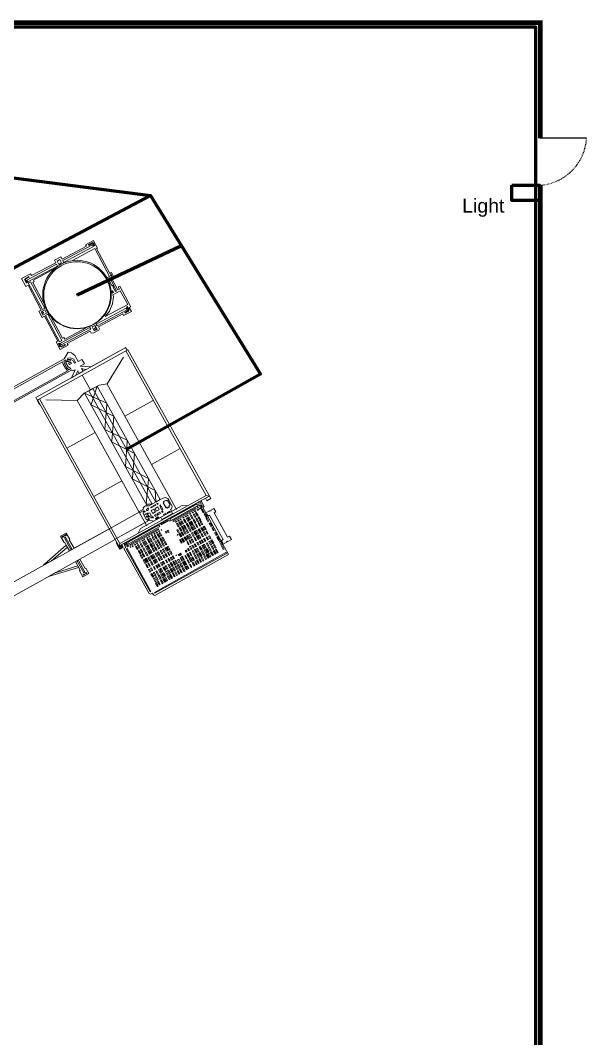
# Model space of a CAD drawing. Header units: millimetres. Extents: x 3191 to 879702, y -27549 to 222194.
# Drawn here: x 427730 to 439926, y 17602 to 39535 of the extents above; entities that cross this region are included whole.
import ezdxf

# ---------------------------------------------------------------- set-up
doc = ezdxf.new("R2010")
doc.units = ezdxf.units.MM
doc.header["$MEASUREMENT"] = 0
doc.linetypes.add('ACAD_ISO03W100', pattern=[30, 12, -18])
for name, color, linetype in [('Dashed', 7, 'ACAD_ISO03W100'), ('Granulator', 11, 'Continuous'), ('Wires', 170, 'Continuous')]:
    doc.layers.add(name, color=color, linetype=linetype)
doc.styles.get("Standard").update_dxf_attribs({"font": 'arial.ttf'})

msp = doc.modelspace()

# ---------------------------------------------------------------- linework, layer by layer
msp.add_line((439925.85376, 36996.71558), (438925.85376, 36996.71558))
at = {"const_width": 100}
for points in [[(438925.85376, 36996.71558), (438925.85376, 39485.35625), (398861.73278, 39485.35625)], [(417340.94613, -7514.64375), (438925.85376, -7514.64375), (438925.85376, 35983.22732)]]:
    msp.add_lwpolyline(points, dxfattribs=at)
at = {"layer": 'Dashed'}
msp.add_arc((438842.06533, 37065.99038), 1086.00016, 274.424952193, 356.342679491, dxfattribs=at)
at = {"layer": 'Granulator', "lineweight": 5}
for p, q in [((431731.01038, 29300.8154), (430000.64832, 32416.23316)), ((430047.1201, 32442.04446), (431828.98751, 29233.89428)), ((428100.814, 31361.02917), (428142.7482, 31384.32022)), ((428142.7482, 31384.32022), (429873.11026, 28268.90246)), ((428100.814, 31361.02917), (428091.26552, 31355.72576)), ((428091.26552, 31355.72576), (428144.68496, 31259.54711)), ((429853.04393, 28206.23958), (428100.814, 31361.02917)), ((428144.68496, 31259.54711), (428160.02298, 31251.48687)), ((428160.02298, 31251.48687), (428161.2709, 31252.17999)), ((431799.35002, 29287.25487), (429839.89664, 28198.93733)), ((429873.11026, 28268.90246), (431731.01038, 29300.8154)), ((431715.85059, 29240.8777), (431799.35002, 29287.25487)), ((431745.48807, 29187.51711), (431715.85059, 29240.8777)), ((431731.01038, 29300.8154), (431799.35002, 29287.25487)), ((431799.35002, 29287.25487), (431731.01038, 29300.8154)), ((431828.98751, 29233.89428), (431745.48807, 29187.51711)), ((429792.84084, 28283.6586), (429805.98813, 28290.96085)), ((429839.89664, 28198.93733), (429792.84084, 28283.6586)), ((429805.98813, 28290.96085), (429853.04393, 28206.23958)), ((429853.04393, 28206.23958), (429839.89664, 28198.93733)), ((429839.89664, 28198.93733), (429869.48732, 28145.66101)), ((429873.11026, 28268.90246), (429853.04393, 28206.23958)), ((429853.04393, 28206.23958), (429873.11026, 28268.90246)), ((429915.49461, 28240.92587), (429853.04393, 28206.23958)), ((429869.48732, 28145.66101), (429945.08529, 28187.64955)), ((429945.08529, 28187.64955), (429915.49461, 28240.92587))]:
    msp.add_line(p, q, dxfattribs=at)
for points in [[(429308.4059, 34784.3028), (429389.9109, 34631.48372), (429373.07078, 34622.50216), (429659.30198, 34085.82845), (429691.77919, 34103.14994), (429759.1652, 33976.80347), (429709.84834, 33950.50066), (429828.57633, 33727.88975), (429863.45913, 33746.49425), (429837.1467, 33795.82917), (429869.62344, 33813.15042), (430107.07942, 33367.92859), (430075.80524, 33351.24873), (430121.3711, 33265.81431), (429954.17433, 33176.64107), (429933.63754, 33215.14685), (429412.80196, 32937.36281), (429436.90132, 32892.17735), (429422.29219, 32864.37308), (429314.21381, 32806.73022), (429255.37324, 32796.5728), (429231.7031, 32840.95351), (428739.63623, 32578.51306), (428761.26611, 32537.95778), (428589.15139, 32446.16159), (428502.15405, 32609.27863), (428537.63379, 32628.2015), (428251.26802, 33165.12752), (428200.6904, 33138.1523), (428130.60921, 33269.55214), (428180.43184, 33296.12469), (427895.04961, 33831.20661), (427847.34808, 33805.76533), (427756.72585, 33975.67891), (427946.95793, 34077.13787), (427968.70726, 34036.35861), (428492.98104, 34315.9764), (428464.44608, 34369.47848), (428603.60943, 34443.70029), (428631.04942, 34392.25125), (429153.29372, 34670.78663), (429135.9493, 34703.30681), (429303.84563, 34792.85315), (429308.4059, 34784.3028)], [(429653.42512, 34021.12569), (429333.26812, 34621.40909), (428840.67392, 34358.68738)], [(428030.23087, 33908.79814), (428012.8128, 33941.45643), (428460.34984, 34180.14721)], [(429653.42512, 34021.12569), (429594.42532, 33989.65856)], [(428030.23087, 33908.79814), (427997.58508, 33891.38673), (428238.14202, 33440.3507)], [(429687.6349, 33934.9098), (429651.1931, 33915.47382), (429701.01609, 33822.05743), (429735.58785, 33824.8876), (429744.90434, 33807.4195), (429723.64655, 33796.08181), (429778.33058, 33693.55113), (429804.14348, 33707.31826), (429687.6349, 33934.9098)], [(429724.28144, 33626.67898), (429879.91796, 33709.68663), (430046.65033, 33417.18119), (429560.00122, 33157.63026), (429646.99465, 33274.26557), (429712.92437, 33430.39353), (429739.22025, 33585.86984), (429724.28144, 33626.67898)], [(429708.05619, 33710.55608), (429710.29187, 33659.61492), (429733.67413, 33672.08569), (429712.26206, 33712.23258), (429708.05619, 33710.55608)], [(428685.70786, 32668.93704), (428666.66975, 32704.63284), (428638.57907, 32689.65087), (428396.87121, 33142.84482)], [(428685.70786, 32668.93704), (429161.9692, 32922.94773)], [(429998.73482, 32487.27718), (429249.77477, 32071.29057), (429020.44608, 32088.29932), (429109.74105, 32137.89544), (429057.43115, 32232.07643), (428976.57342, 32187.16651), (428904.35476, 32317.19206), (428830.2427, 32374.43321), (428758.85156, 32385.3622), (428670.23615, 32245.09717), (426974.24209, 31303.10993)], [(429998.73482, 32487.27718), (428060.65811, 31410.83264), (428091.26552, 31355.72576), (430028.19386, 32431.53247), (429997.58646, 32486.63935), (430028.19386, 32431.53247), (430047.1201, 32442.04446)], [(429950.39377, 32280.85523), (429600.81706, 31703.37108), (429427.92846, 31680.14706), (429107.60764, 31502.23481), (428956.76744, 31345.65372), (428281.01448, 31358.10782), (428956.76744, 31345.65372), (429339.24481, 30657.02514), (428733.55198, 30320.61186), (429339.24481, 30657.02514), (429917.95757, 29615.08596), (429312.26474, 29278.67269), (429917.95757, 29615.08596), (430290.44055, 28944.4517), (429684.74772, 28608.03843), (430290.44055, 28944.4517), (430454.09199, 28649.80665), (430448.38182, 28660.08749), (430316.65705, 28586.92505), (430269.87796, 28490.80831), (430270.52891, 28489.63631)], [(428921.23452, 32163.43728), (428879.91979, 32237.82208), (428800.75173, 32264.53216), (428749.77118, 32258.23252), (428746.22302, 32240.61921), (428815.65298, 32229.357), (428868.49502, 32203.08789), (428895.79237, 32153.94057), (428921.23452, 32163.43728)], [(428748.86095, 31988.38184), (428700.55306, 32040.92244), (428651.86031, 32128.59094), (428639.12946, 32181.77291), (426992.97558, 31267.46784), (427098.47724, 31077.51814), (428748.86095, 31988.38184)], [(427111.63805, 31045.29676), (428839.49436, 32004.9809), (428848.12482, 31989.44225), (428912.04937, 32005.82836), (428843.02359, 31866.10249), (428828.91091, 31837.53481), (428921.80637, 31889.13071), (428969.469, 31983.84012), (428998.43364, 31931.69095), (429080.81936, 31977.44953), (429049.39546, 32034.02646), (429136.58636, 32015.82768), (429146.27579, 32013.80527)], [(428817.76659, 32033.54931), (428759.16973, 32072.26469), (428712.44464, 32156.39054), (428712.80739, 32226.69447), (428665.85652, 32200.61706), (428688.76824, 32127.01795), (428730.82087, 32051.3046), (428774.89925, 32007.42251), (428818.75029, 32031.77821)], [(428809.24858, 32204.36362), (428801.62502, 32218.08941), (428750.79565, 32224.04014), (428739.27876, 32217.64344), (428733.16789, 32180.64669), (428756.64289, 32193.68514), (428763.03695, 32182.173), (428809.24858, 32204.36362)], [(428830.2936, 32142.47377), (428811.84931, 32175.68165), (428765.78436, 32150.0963), (428792.05274, 32119.49627), (428830.2936, 32142.47377)], [(429427.92846, 31680.14706), (429242.08107, 31576.9239), (429064.65697, 31896.36582)], [(430926.4615, 29202.17777), (430906.61518, 29237.90993), (430846.63999, 29258.1722), (430804.62681, 29245.72458), (430743.51923, 29211.78428), (429385.60128, 31656.63775), (429113.66561, 31505.59952), (430459.92955, 29081.72842), (430442.72456, 29072.17244), (430422.76476, 29078.2683), (430401.18418, 29066.28203), (430378.3476, 29033.34832), (430381.67614, 29006.35626), (430285.67347, 28953.03455), (430298.17611, 28930.52426), (430374.94428, 28973.16276), (430379.11179, 28965.6594), (430371.64576, 28916.1039), (430447.96363, 28778.69793), (430461.09956, 28785.99388), (430479.69825, 28752.50801)], [(430565.48904, 29112.90293), (430449.94085, 29115.19909), (430441.24331, 29115.37193), (430490.25569, 29655.37636), (430491.22263, 29666.02985), (430006.42806, 29915.84781), (429992.72061, 29922.91135), (430031.41378, 30460.28277), (430033.5559, 30490.03257), (429562.92911, 30717.90453), (429546.83936, 30725.695), (429589.2556, 31269.92417), (429590.62567, 31287.50309), (429113.66561, 31505.59952), (429385.60128, 31656.63775), (429257.53821, 31263.26453), (429254.1107, 31252.73619), (429735.81915, 31012.75284), (429746.06119, 31007.65034), (429697.58474, 30468.66529), (429696.47175, 30456.29046), (430182.60652, 30209.44358), (430192.06904, 30204.63876), (430141.96128, 29670.84255), (430140.62587, 29656.61642), (430621.52965, 29419.13621), (430630.93047, 29414.4939), (430649.1544, 29159.37226)], [(430743.51923, 29211.78428), (430649.1544, 29159.37226), (429291.23645, 31604.22573), (429207.57109, 31557.75641), (430565.48904, 29112.90293)], [(431217.68909, 29086.62754), (431088.8789, 29015.08392), (431096.39981, 29001.54295), (430558.06516, 29970.78364), (431170.09279, 30310.71539), (430558.06516, 29970.78364), (429981.0741, 31009.62299), (430593.10173, 31349.55473), (429981.0741, 31009.62299), (429596.94711, 31701.22164)], [(431902.40784, 28928.04346), (431940.45506, 28949.17561), (431899.06851, 29023.68971), (431829.18575, 28984.8755), (431836.08351, 28972.45648), (431813.56546, 28959.94953), (431807.09882, 28971.59234), (431722.4628, 28924.5839), (431656.93405, 29042.56466), (431691.09908, 29061.54057), (431620.81071, 29188.09075), (429955.66085, 28263.23496), (430000.06666, 28183.28485), (429961.24266, 28161.72126), (430502.54495, 27187.13749), (430533.24226, 27175.74965), (430577.50158, 27200.33211), (430600.78155, 27158.41785), (430626.65773, 27148.41487), (432213.61248, 28029.83961), (431722.4628, 28924.5839)], [(430743.51923, 29211.78428), (430504.03084, 29078.76789), (430459.92955, 29081.72842)], [(430939.04302, 29053.848), (430897.99476, 29031.04903), (430887.77477, 29049.44954), (430868.07917, 29038.51023), (430808.08816, 29146.52061), (430825.94332, 29156.4377), (430816.13206, 29174.1023), (430869.14473, 29203.54655), (430879.46688, 29184.96211), (430898.61057, 29195.59487), (430953.69612, 29096.41648), (430933.81626, 29085.37483), (430940.45918, 29073.41465), (430930.70329, 29067.99604), (430939.04302, 29053.848)], [(430926.4615, 29202.17777), (431000.74303, 29068.43813), (430987.06983, 29011.75314), (430961.73675, 28997.68266), (430984.32547, 28957.01297)], [(430448.38182, 28660.08749), (430416.53497, 28717.42592), (429768.90794, 28357.7216), (430508.56901, 28768.54337), (430604.50305, 28746.0524), (430448.69923, 28659.516), (431217.68909, 29086.62754), (431321.52034, 29075.92692), (431325.39299, 29075.52781)], [(430488.87619, 29023.1434), (430481.8597, 29010.75797), (430487.26437, 29001.02717), (430481.13135, 28982.18756), (430454.28792, 28967.27821), (430445.93534, 28982.31656), (430457.14481, 28988.54251), (430449.44726, 29002.4015), (430468.03117, 29012.72335), (430466.26498, 29025.63241), (430482.48884, 29034.64345), (430488.87619, 29023.1434)], [(430797.40772, 29003.97879), (430760.94191, 29069.6334), (430743.58409, 29059.99253), (430741.18363, 29048.8412), (430755.50953, 29023.04824), (430767.59887, 29015.64948), (430779.74692, 28993.77761), (430797.57413, 29003.67918)], [(431088.8789, 29015.08392), (430984.32547, 28957.01297), (431007.05858, 28916.08331), (430775.30443, 28787.36266), (430752.57132, 28828.29232)], [(431655.45305, 29072.98354), (431640.99299, 29099.01805), (431616.17427, 29085.23326), (431609.87981, 29096.56607), (431583.52892, 29081.93029), (431590.50381, 29069.37241), (431600.92164, 29075.15867), (431608.40681, 29061.68205), (431629.54857, 29073.42458), (431636.35332, 29061.17302), (431655.96334, 29072.06479)], [(430480.17723, 28843.52827), (430472.31593, 28857.6821), (430460.22183, 28850.96481), (430454.16212, 28861.87496), (430438.23299, 28853.02762), (430452.154, 28827.96364), (430480.17723, 28843.52827)], [(430547.85578, 28867.61398), (430516.08305, 28924.81897), (430492.77948, 28911.87573), (430484.4269, 28926.91407), (430463.48294, 28915.2814), (430503.11698, 28843.92259), (430547.3645, 28868.4985)], [(430596.9347, 28822.33595), (430586.12536, 28841.79754), (430579.34082, 28838.02928), (430573.44487, 28848.64459), (430540.99672, 28830.62227), (430547.54782, 28818.82738), (430564.06685, 28828.00236), (430569.30764, 28818.56662), (430585.82667, 28827.7416), (430590.41242, 28819.48522), (430596.9347, 28822.33595)], [(430691.36407, 28884.42982), (430678.5895, 28907.4297), (430618.41328, 28874.00669), (430625.45566, 28861.32728), (430637.28648, 28863.65403), (430643.67371, 28852.15419), (430693.52553, 28879.84284), (430691.36407, 28884.42982)], [(432091.82558, 28251.70299), (432078.46119, 28275.76482), (432092.11987, 28283.35111), (432065.39108, 28331.47477), (432098.00341, 28349.58828), (431806.43621, 28874.53831), (431782.37944, 28861.17672), (431765.71251, 28867.93873), (431748.62809, 28898.69826), (431739.46563, 28893.60926)], [(431902.40784, 28928.04346), (432194.06023, 28402.94006), (432235.43989, 28425.9231), (432277.68867, 28349.8566), (432200.04067, 28306.72943), (432192.71179, 28319.92465), (432169.41783, 28306.98674), (432174.59112, 28297.67253), (432091.82558, 28251.70299)], [(429684.74772, 28608.03843), (426551.63628, 26867.84896), (426533.51419, 26900.47674), (426511.38693, 26888.18684), (426500.67337, 26907.476), (426214.90358, 26748.75404), (426224.5968, 26731.30195), (426213.11094, 26724.92248), (426232.2423, 26690.47757), (422921.23952, 24851.48388), (422879.11475, 24766.1092), (422964.27516, 24612.78275), (423044.49549, 24615.67023), (426361.94005, 26458.24181), (426387.37284, 26412.45152), (426693.20676, 26582.31747), (426667.76085, 26628.13137), (429771.94478, 28352.25395)], [(429642.81352, 28584.74738), (428885.71299, 28164.2394), (428782.82574, 28349.48198), (428793.31475, 28355.30778), (428717.60643, 28491.61627), (428595.23278, 28423.64762), (428671.49567, 28286.34066), (428683.48323, 28292.99878), (428785.81591, 28108.75466), (428718.42564, 28230.08699), (428252.7553, 27821.7547), (428224.53329, 27797.00766), (428403.65614, 27896.49589), (428740.51223, 28181.87803), (428743.70123, 28184.57972)], [(429771.94478, 28352.25395), (429013.61859, 27931.06522), (429124.75421, 27730.97189), (429138.13466, 27738.40365), (429204.88626, 27618.22123), (429077.16418, 27547.28196), (429003.30403, 27680.26295), (429021.41592, 27690.32264), (428917.38886, 27877.61741)], [(428917.38886, 27877.61741), (428968.65862, 27785.30915), (428509.91191, 27645.69856), (428487.61531, 27638.91303), (428337.25137, 27555.39805), (428980.5824, 27748.12611), (428988.06563, 27750.36793)]]:
    msp.add_lwpolyline(points, dxfattribs=at)
for points in [[(428642.14244, 34360.09265), (428662.44739, 34322.02156), (429303.3701, 34663.85325), (429283.06515, 34701.92433)], [(429204.60009, 34687.55803), (429195.71989, 34704.2081), (429285.60028, 34752.14518), (429294.48047, 34735.49511)], [(429307.73216, 34745.00653), (429337.41829, 34689.34605), (429319.34719, 34679.70796), (429289.66106, 34735.36843)], [(427867.78187, 33940.39275), (427888.84607, 33900.89808), (428527.82451, 34241.6928), (428506.76031, 34281.18747)], [(428559.31059, 34279.26244), (428520.74379, 34351.57387), (428581.13943, 34383.78546), (428619.70623, 34311.47403)], [(427836.44968, 33976.23391), (427844.06162, 33961.96179), (427923.47941, 34004.31872), (427915.86747, 34018.59084)], [(429683.07279, 34033.24463), (429673.93809, 34050.37188), (429687.72894, 34057.72714), (429696.86365, 34040.59988)], [(429700.1712, 33979.42531), (429684.18618, 34009.39668), (429704.63493, 34020.30287), (429720.61995, 33990.33151)], [(427862.19502, 33872.8392), (427820.41177, 33951.18138), (427833.78894, 33958.316), (427875.5722, 33879.97382)], [(427862.19502, 33872.8392), (427820.87828, 33950.30669), (427820.87828, 33950.30669), (427862.19502, 33872.8392)], [(427950.26525, 33905.17808), (428254.8754, 33334.04447), (428204.76781, 33307.31994), (427900.15766, 33878.45354)], [(429673.02803, 33993.6684), (429687.23673, 33967.02758), (429650.14303, 33947.24391), (429635.93433, 33973.88473)], [(430033.80736, 33375.5201), (430072.62819, 33302.73237), (430058.36134, 33295.12325), (430019.54051, 33367.91098)], [(428213.87107, 33186.06813), (428177.00977, 33255.18181), (428258.24447, 33298.50778), (428295.10578, 33229.39409)], [(428626.14368, 32636.09658), (428321.53353, 33207.23018), (428269.90772, 33179.69592), (428574.51788, 32608.56231)], [(430009.33687, 33334.35988), (430029.39912, 33296.74384), (429385.68691, 32953.42439), (429365.62465, 32991.04043)], [(430055.28768, 33283.70677), (430063.66076, 33268.00753), (429986.62063, 33226.91871), (429978.24755, 33242.61795)], [(428611.66976, 32546.45149), (428593.84703, 32579.86849), (429230.05933, 32919.18791), (429247.88205, 32885.77091)], [(429274.75733, 32933.35814), (429322.2048, 32844.39576), (429383.07642, 32876.86122), (429335.62895, 32965.8236)], [(428599.6905, 32515.65478), (428564.85436, 32580.97136), (428548.15168, 32572.0631), (428582.98782, 32506.74652)], [(428625.96353, 32497.47592), (428615.83726, 32516.46233), (428690.23953, 32556.14426), (428700.3658, 32537.15785)], [(430421.19718, 28953.68811), (430404.05549, 28944.1673), (430395.85115, 28958.93875), (430412.99283, 28968.45957)], [(430579.09532, 29053.31365), (430544.37924, 29034.03168), (430537.86748, 29045.75573), (430572.58356, 29065.0377)], [(430637.2837, 28946.33819), (430580.98748, 28915.0702), (430546.86592, 28976.50412), (430603.16214, 29007.7721)], [(430648.00691, 29092.81585), (430599.68551, 29065.97723), (430592.13187, 29079.57712), (430640.45327, 29106.41574)], [(430721.20759, 28994.17822), (430664.44198, 28962.64953), (430631.36218, 29022.20782), (430688.12779, 29053.73652)], [(430697.31782, 29118.97666), (430674.79933, 29106.46947), (430665.94332, 29122.41421), (430688.4618, 29134.92141)], [(430753.81965, 29087.24608), (430738.91009, 29078.96502), (430731.14287, 29092.94944), (430746.05244, 29101.2305)], [(430802.9629, 28942.39241), (430785.29201, 28932.57767), (430769.45113, 28961.09827), (430787.12202, 28970.91302)], [(430955.91719, 28949.82883), (430902.42378, 28920.11757), (430893.72707, 28935.77549), (430947.22049, 28965.48675)], [(431579.99611, 29096.82062), (430952.48211, 28748.28746), (430958.5199, 28797.32946), (431518.62514, 29108.42253)], [(431518.92166, 29016.56561), (431027.87873, 28743.83106), (431015.76172, 28765.64704), (431506.80465, 29038.38159)], [(431482.08801, 28964.49726), (431500.79462, 28974.88726), (431507.7186, 28962.42102), (431489.012, 28952.03102)], [(431566.87123, 29035.40613), (431550.93817, 29026.55661), (431535.28728, 29054.73515), (431551.22034, 29063.58467)], [(431571.89871, 28995.31543), (431545.24173, 28980.50964), (431537.75656, 28993.98627), (431564.41353, 29008.79206)], [(431623.24244, 29131.66199), (431590.46402, 29138.70525), (431551.11455, 29141.69773), (431601.97763, 29169.94805)], [(431611.11831, 29017.09874), (431594.57264, 29007.90896), (431584.87593, 29025.36733), (431601.4216, 29034.55711)], [(431610.9388, 29036.06343), (431629.64541, 29046.45344), (431636.5694, 29033.98719), (431617.86279, 29023.59719)], [(431628.19466, 28993.99365), (431648.46008, 29005.24945), (431685.67658, 28938.24326), (431665.41117, 28926.98746)], [(430445.84146, 28901.65906), (430421.60697, 28888.19876), (430414.22299, 28901.4932), (430438.45748, 28914.95349)], [(430499.56714, 28817.46132), (430482.13029, 28807.77656), (430495.09328, 28784.43742), (430512.53014, 28794.12218)], [(430712.40607, 28819.9271), (430652.82543, 28786.83489), (430641.88566, 28806.53131), (430701.4663, 28839.62353)], [(430748.91399, 28914.45382), (430707.62995, 28891.52388), (430693.56455, 28916.84783), (430734.84859, 28939.77776)], [(430753.91517, 28680.37498), (430912.14016, 28768.25614), (430918.19866, 28757.34815), (430759.97367, 28669.46699)], [(430870.07817, 28901.76556), (430824.86043, 28876.65077), (430816.16372, 28892.30869), (430861.38147, 28917.42348)], [(431073.60539, 28735.55352), (431092.312, 28745.94352), (431099.23598, 28733.47728), (431080.52938, 28723.08728)], [(431123.58384, 28763.3125), (431142.29045, 28773.7025), (431149.21443, 28761.23626), (431130.50783, 28750.84625)], [(431170.43855, 28789.33649), (431189.14516, 28799.7265), (431196.06915, 28787.26025), (431177.36254, 28776.87025)], [(431187.69441, 28747.26671), (431207.95983, 28758.52251), (431245.17634, 28691.51632), (431224.91092, 28680.26052)], [(431229.8523, 28824.40077), (431248.55891, 28834.79077), (431255.4829, 28822.32453), (431236.77629, 28811.93453)], [(431247.10816, 28782.33099), (431267.37358, 28793.58679), (431304.59008, 28726.58059), (431284.32467, 28715.3248)], [(431282.17334, 28853.46086), (431300.87994, 28863.85087), (431307.80393, 28851.38462), (431289.09732, 28840.99462)], [(431299.42919, 28811.39108), (431319.69461, 28822.64688), (431356.91112, 28755.64069), (431336.6457, 28744.38489)], [(431321.21915, 28875.14765), (431339.92576, 28885.53765), (431346.84974, 28873.07141), (431328.14314, 28862.68141)], [(431338.47501, 28833.07787), (431358.74042, 28844.33366), (431395.95693, 28777.32747), (431375.69152, 28766.07168)], [(431375.8832, 28905.5091), (431394.58981, 28915.8991), (431401.5138, 28903.43286), (431382.80719, 28893.04286)], [(431393.13906, 28863.43932), (431413.40448, 28874.69511), (431450.62098, 28807.68892), (431430.35557, 28796.43313)], [(431395.60072, 28739.40818), (431415.0863, 28750.23083), (431454.03389, 28680.10792), (431434.54832, 28669.28526)], [(431433.67099, 28937.60553), (431452.3776, 28947.99553), (431459.30158, 28935.52929), (431440.59498, 28925.13929)], [(431450.26478, 28769.76963), (431469.75035, 28780.59228), (431508.69795, 28710.46937), (431489.21237, 28699.64671)], [(431450.92685, 28895.53575), (431471.19226, 28906.79155), (431508.40877, 28839.78536), (431488.14336, 28828.52956)], [(431499.34387, 28922.42748), (431519.60928, 28933.68328), (431556.82579, 28866.67709), (431536.56037, 28855.42129)], [(431508.05256, 28801.86606), (431527.53814, 28812.68872), (431566.48573, 28742.5658), (431547.00016, 28731.74314)], [(431556.46958, 28828.75779), (431575.95516, 28839.58045), (431614.90275, 28769.45753), (431595.41718, 28758.63487)], [(431604.84881, 28734.30805), (431625.11423, 28745.56384), (431661.89805, 28679.33667), (431641.63264, 28668.08088)], [(431685.32038, 28900.32396), (431704.80595, 28911.14662), (431743.75355, 28841.0237), (431724.26797, 28830.20105)], [(431733.6996, 28805.87422), (431753.96502, 28817.13002), (431790.74885, 28750.90284), (431770.48343, 28739.64705)], [(430714.92092, 28665.28272), (430048.89119, 28295.35719), (430038.11652, 28246.47238), (430733.13096, 28632.49658)], [(430126.88747, 28266.86381), (430698.9912, 28584.62106), (430709.37724, 28565.92158), (430137.27351, 28248.16433)], [(430656.9213, 28505.14882), (430675.62791, 28515.53882), (430682.55189, 28503.07258), (430663.84529, 28492.68258)], [(430702.56178, 28531.51973), (430721.26838, 28541.90973), (430728.19237, 28529.44349), (430709.48576, 28519.05349)], [(430773.53917, 28565.77294), (430764.94911, 28561.00187), (430770.58552, 28550.85383), (430779.17558, 28555.62491)], [(430867.74704, 28532.29709), (430854.47139, 28524.92354), (430873.11508, 28491.35664), (430886.39073, 28498.7302)], [(430932.896, 28514.34575), (430915.7159, 28504.80359), (430893.17013, 28545.39595), (430910.35024, 28554.93811)], [(431090.86125, 28693.48374), (431111.12666, 28704.73953), (431148.34317, 28637.73334), (431128.07775, 28626.47755)], [(431120.56227, 28566.48577), (431102.60101, 28556.50975), (431131.65047, 28504.20785), (431149.61173, 28514.18387)], [(431140.8397, 28721.24272), (431161.10511, 28732.49851), (431198.32162, 28665.49232), (431178.0562, 28654.23653)], [(431147.98696, 28599.81405), (431167.47254, 28610.6367), (431206.42013, 28540.51379), (431186.93456, 28529.69113)], [(431196.36619, 28505.36431), (431216.63161, 28516.6201), (431253.41543, 28450.39293), (431233.15002, 28439.13713)], [(431197.96541, 28627.57302), (431217.45099, 28638.39568), (431256.39858, 28568.27277), (431236.91301, 28557.45011)], [(431244.82013, 28653.59702), (431264.3057, 28664.41968), (431303.2533, 28594.29676), (431283.76772, 28583.47411)], [(431246.34464, 28533.12328), (431266.61006, 28544.37908), (431303.39388, 28478.15191), (431283.12847, 28466.89611)], [(431293.19935, 28559.14728), (431313.46477, 28570.40308), (431350.2486, 28504.1759), (431329.98318, 28492.92011)], [(431304.23388, 28688.6613), (431323.71945, 28699.48395), (431362.66705, 28629.36104), (431343.18147, 28618.53838)], [(431352.6131, 28594.21156), (431372.87852, 28605.46735), (431409.66235, 28539.24018), (431389.39693, 28527.98438)], [(431356.55491, 28717.72139), (431376.04048, 28728.54405), (431414.98808, 28658.42113), (431395.5025, 28647.59848)], [(431404.93414, 28623.27165), (431425.19955, 28634.52745), (431461.98338, 28568.30027), (431441.71796, 28557.04448)], [(431443.97995, 28644.95843), (431464.24537, 28656.21423), (431501.02919, 28589.98706), (431480.76378, 28578.73126)], [(431467.77175, 28517.48184), (431490.37495, 28530.03608), (431528.88974, 28460.6924), (431506.28655, 28448.13816)], [(431498.644, 28675.31989), (431518.90942, 28686.57568), (431555.69325, 28620.34851), (431535.42783, 28609.09271)], [(431506.81757, 28539.16862), (431529.42076, 28551.72286), (431567.93556, 28482.37919), (431545.33236, 28469.82494)], [(431556.43179, 28707.41632), (431576.69721, 28718.67211), (431613.48103, 28652.44494), (431593.21562, 28641.18915)], [(431561.48162, 28569.53007), (431584.08482, 28582.08432), (431622.59961, 28512.74064), (431599.99641, 28500.18639)], [(431619.26941, 28601.6265), (431641.8726, 28614.18075), (431680.3874, 28544.83707), (431657.7842, 28532.28282)], [(431667.68643, 28628.51823), (431690.28962, 28641.07248), (431728.80442, 28571.7288), (431706.20122, 28559.17455)], [(431674.14267, 28504.66651), (431692.84884, 28515.05627), (431729.19986, 28449.60834), (431710.49369, 28439.21857)], [(431722.55969, 28531.55824), (431741.26586, 28541.948), (431777.61688, 28476.50007), (431758.91071, 28466.1103)], [(431796.53722, 28700.08441), (431819.14042, 28712.63865), (431857.65521, 28643.29497), (431835.05201, 28630.74073)], [(431851.41048, 28603.12442), (431870.11665, 28613.51418), (431906.46767, 28548.06624), (431887.76151, 28537.67648)], [(428658.17305, 28432.1606), (428630.01446, 28416.52079), (428639.39484, 28399.63195), (428667.55343, 28415.27176)], [(428678.04408, 28391.22416), (428702.45803, 28404.78413), (428841.68836, 28154.1079), (428817.27441, 28140.54793)], [(428716.29253, 28443.97938), (428688.44701, 28428.51346), (428679.58775, 28444.46405), (428707.43326, 28459.92998)], [(430293.53488, 28300.25287), (430312.24149, 28310.64287), (430319.16548, 28298.17663), (430300.45887, 28287.78663)], [(430349.76037, 28331.48157), (430368.46697, 28341.87157), (430375.39096, 28329.40533), (430356.68435, 28319.01532)], [(430367.01622, 28289.41179), (430387.28164, 28300.66758), (430424.49815, 28233.66139), (430404.23273, 28222.4056)], [(430387.85312, 28356.72457), (430406.55972, 28367.11458), (430413.48371, 28354.64834), (430394.7771, 28344.25833)], [(430405.10897, 28314.65479), (430425.37439, 28325.91059), (430462.5909, 28258.9044), (430442.32548, 28247.6486)], [(430447.6363, 28388.90796), (430466.3429, 28399.29797), (430473.26689, 28386.83172), (430454.56028, 28376.44172)], [(430464.89215, 28346.83818), (430485.15757, 28358.09398), (430522.37408, 28291.08779), (430502.10866, 28279.83199)], [(430493.71029, 28414.49834), (430512.4169, 28424.88834), (430519.34089, 28412.4221), (430500.63428, 28402.03209)], [(430510.96615, 28372.42856), (430531.23157, 28383.68435), (430568.44808, 28316.67816), (430548.18266, 28305.42236)], [(430552.2788, 28447.02839), (430570.9854, 28457.4184), (430577.90939, 28444.95215), (430559.20279, 28434.56215)], [(430569.53465, 28404.95861), (430589.80007, 28416.21441), (430627.01658, 28349.20822), (430606.75116, 28337.95242)], [(430604.59983, 28476.08849), (430623.30644, 28486.47849), (430630.23042, 28474.01225), (430611.52382, 28463.62224)], [(430621.85569, 28434.01871), (430642.1211, 28445.2745), (430679.33761, 28378.26831), (430659.0722, 28367.01251)], [(430626.66037, 28311.28892), (430646.14594, 28322.11158), (430685.09354, 28251.98866), (430665.60797, 28241.16601)], [(430674.17716, 28463.07904), (430694.44257, 28474.33484), (430731.65908, 28407.32865), (430711.39367, 28396.07285)], [(430678.9814, 28340.34901), (430698.46698, 28351.17167), (430737.41457, 28281.04876), (430717.929, 28270.2261)], [(430719.81763, 28489.44995), (430740.08305, 28500.70574), (430777.29956, 28433.69955), (430757.03414, 28422.44376)], [(430731.30287, 28369.40935), (430750.78845, 28380.23201), (430789.73604, 28310.10909), (430770.25047, 28299.28643)], [(430776.94335, 28395.78026), (430796.42892, 28406.60291), (430835.37652, 28336.48), (430815.89094, 28325.65734)], [(430825.32258, 28301.33052), (430845.58799, 28312.58631), (430882.37182, 28246.35914), (430862.1064, 28235.10334)], [(431115.06904, 28462.31221), (431104.91712, 28456.67365), (431111.85422, 28444.18379), (431122.00614, 28449.82236)], [(431115.06904, 28462.31221), (431115.06904, 28462.31221), (431121.57262, 28450.60289), (431121.57262, 28450.60289)], [(431166.78214, 28486.94908), (431146.4783, 28475.67194), (431184.1992, 28407.75762), (431204.50304, 28419.03476)], [(431173.51349, 28351.5737), (431157.89525, 28342.89903), (431196.04968, 28274.20417), (431211.66792, 28282.87884)], [(431261.81915, 28306.64821), (431241.51531, 28295.37107), (431201.19303, 28367.96904), (431221.49687, 28379.24618)], [(431259.20381, 28399.57449), (431281.807, 28412.12873), (431320.3218, 28342.78506), (431297.7186, 28330.23081)], [(431309.18226, 28427.33347), (431331.78545, 28439.88771), (431370.30025, 28370.54403), (431347.69705, 28357.98979)], [(431314.07707, 28302.6145), (431332.78324, 28313.00426), (431369.13426, 28247.55632), (431350.42809, 28237.16656)], [(431356.03697, 28453.35747), (431378.64017, 28465.91171), (431417.15496, 28396.56803), (431394.55176, 28384.01379)], [(431364.05552, 28330.37348), (431382.76169, 28340.76324), (431419.11271, 28275.3153), (431400.40654, 28264.92554)], [(431410.91023, 28356.39747), (431429.6164, 28366.78724), (431465.96743, 28301.3393), (431447.26126, 28290.94954)], [(431415.45072, 28488.42174), (431438.05392, 28500.97599), (431476.56871, 28431.63231), (431453.96551, 28419.07806)], [(431470.32398, 28391.46175), (431489.03015, 28401.85151), (431525.38117, 28336.40357), (431506.67501, 28326.01381)], [(431522.64501, 28420.52184), (431541.35118, 28430.9116), (431577.70221, 28365.46367), (431558.99604, 28355.07391)], [(431530.52766, 28284.88818), (431549.23427, 28295.27818), (431579.95959, 28239.959), (431561.25299, 28229.569)], [(431561.69083, 28442.20863), (431580.397, 28452.59839), (431616.74802, 28387.15045), (431598.04185, 28376.76069)], [(431582.8487, 28313.94827), (431601.5553, 28324.33828), (431632.28062, 28269.01909), (431613.57402, 28258.62909)], [(431616.35488, 28472.57008), (431635.06105, 28482.95984), (431671.41207, 28417.5119), (431652.70591, 28407.12214)], [(431621.89451, 28335.63506), (431640.60112, 28346.02506), (431671.32644, 28290.70588), (431652.61983, 28280.31588)], [(431676.55856, 28365.99651), (431695.26517, 28376.38651), (431725.99049, 28321.06733), (431707.28389, 28310.67733)], [(431734.34635, 28398.09294), (431753.05296, 28408.48295), (431783.77828, 28353.16376), (431765.07167, 28342.77376)], [(431782.76337, 28424.98467), (431801.46998, 28435.37468), (431832.1953, 28380.05549), (431813.48869, 28369.66549)], [(431787.48853, 28304.24967), (431808.53335, 28315.93837), (431847.48094, 28245.81545), (431826.43612, 28234.12676)], [(431835.90554, 28331.1414), (431856.95037, 28342.8301), (431895.89796, 28272.70718), (431874.85314, 28261.01849)], [(431911.61416, 28496.55085), (431930.32077, 28506.94085), (431961.04609, 28451.62167), (431942.33949, 28441.23166)], [(431964.75634, 28402.70758), (431985.80116, 28414.39627), (432024.74876, 28344.27336), (432003.70393, 28332.58466)], [(432016.07918, 28304.79523), (432038.68281, 28317.34972), (432077.6304, 28247.22681), (432055.02677, 28234.67232)], [(429875.63761, 28163.85541), (429899.1988, 28176.94174), (429883.06493, 28205.98985), (429859.50374, 28192.90352)], [(429930.76597, 28194.58445), (429913.81772, 28185.17107), (429895.68216, 28217.82312), (429912.6304, 28227.23649)], [(430016.94635, 28283.57482), (429982.62936, 28264.51452), (430001.34236, 28230.82284), (430014.48747, 28253.35329)], [(430541.70071, 27235.47969), (430525.27338, 27226.35564), (430011.34084, 28151.66173), (430027.76817, 28160.78578)], [(430048.16719, 28232.31653), (430024.00474, 28218.89625), (430036.55443, 28196.30125), (430060.71688, 28209.72153)], [(430084.71219, 28245.47781), (430101.08014, 28254.56888), (430112.76434, 28233.53214), (430096.39639, 28224.44107)], [(430094.61772, 28194.51626), (430103.19118, 28199.27813), (430110.98065, 28185.25363), (430102.40719, 28180.49177)], [(430138.09129, 28213.56477), (430153.67983, 28222.22294), (430161.90199, 28207.41943), (430146.31344, 28198.76126)], [(430189.8804, 28243.34905), (430208.587, 28253.73905), (430215.51099, 28241.27281), (430196.80439, 28230.8828)], [(430207.13626, 28201.27927), (430227.40167, 28212.53506), (430264.61818, 28145.52887), (430244.35276, 28134.27307)], [(430233.92643, 28273.2737), (430252.63303, 28283.66371), (430259.55702, 28271.19746), (430240.85041, 28260.80746)], [(430251.18228, 28231.20392), (430271.4477, 28242.45972), (430308.66421, 28175.45353), (430288.39879, 28164.19773)], [(430264.26197, 28107.60957), (430283.74755, 28118.43223), (430322.69514, 28048.30932), (430303.20957, 28037.48666)], [(430308.308, 28137.53423), (430327.79357, 28148.35689), (430366.74117, 28078.23397), (430347.25559, 28067.41131)], [(430310.79074, 28258.18309), (430331.05616, 28269.43888), (430368.27266, 28202.43269), (430348.00725, 28191.1769)], [(430367.91646, 28164.5134), (430387.40203, 28175.33605), (430426.34962, 28105.21314), (430406.86405, 28094.39048)], [(430416.29568, 28070.06365), (430436.5611, 28081.31945), (430473.34492, 28015.09228), (430453.07951, 28003.83648)], [(430424.14194, 28195.74209), (430443.62751, 28206.56475), (430482.57511, 28136.44184), (430463.08953, 28125.61918)], [(430462.23469, 28220.9851), (430481.72026, 28231.80776), (430520.66786, 28161.68484), (430501.18228, 28150.86219)], [(430472.52117, 28101.29235), (430492.78658, 28112.54815), (430529.57041, 28046.32098), (430509.30499, 28035.06518)], [(430510.61392, 28126.53536), (430530.87933, 28137.79116), (430567.66316, 28071.56399), (430547.39774, 28060.30819)], [(430522.01787, 28253.16849), (430541.50344, 28263.99115), (430580.45104, 28193.86823), (430560.96546, 28183.04558)], [(430568.09187, 28278.75886), (430587.57744, 28289.58152), (430626.52504, 28219.45861), (430607.03946, 28208.63595)], [(430570.39709, 28158.71875), (430590.66251, 28169.97455), (430627.44634, 28103.74737), (430607.18092, 28092.49158)], [(430616.47109, 28184.30912), (430636.73651, 28195.56492), (430673.52034, 28129.33775), (430653.25492, 28118.08195)], [(430675.0396, 28216.83918), (430695.30501, 28228.09497), (430732.08884, 28161.8678), (430711.82342, 28150.61201)], [(430679.30871, 28078.51931), (430701.91191, 28091.07355), (430740.4267, 28021.72987), (430717.8235, 28009.17563)], [(430727.36063, 28245.89927), (430747.62605, 28257.15507), (430784.40987, 28190.9279), (430764.14446, 28179.6721)], [(430737.87721, 28111.04936), (430760.48041, 28123.60361), (430798.9952, 28054.25993), (430776.39201, 28041.70569)], [(430779.6821, 28274.95961), (430799.94752, 28286.2154), (430836.73134, 28219.98823), (430816.46593, 28208.73244)], [(430790.19825, 28140.10946), (430812.80144, 28152.6637), (430851.31624, 28083.32002), (430828.71304, 28070.76578)], [(430842.51972, 28169.16979), (430865.12291, 28181.72404), (430903.63771, 28112.38036), (430881.03451, 28099.82611)], [(430888.16019, 28195.5407), (430910.76339, 28208.09494), (430949.27818, 28138.75127), (430926.67499, 28126.19702)], [(430897.39298, 28072.2098), (430916.09915, 28082.59956), (430952.45017, 28017.15163), (430933.744, 28006.76186)], [(430943.03345, 28098.58071), (430961.73962, 28108.97047), (430998.09065, 28043.52253), (430979.38448, 28033.13277)], [(431321.97064, 28089.80494), (431302.44751, 28078.96143), (431282.50313, 28114.87014), (431302.02626, 28125.71366)], [(431369.9537, 28117.47696), (431353.5543, 28108.36843), (431328.40704, 28153.64465), (431344.80643, 28162.75318)], [(431424.32679, 28006.72812), (431408.69807, 27998.04764), (431369.68057, 28068.29642), (431385.30929, 28076.9769)], [(431374.28075, 28196.04093), (431392.98736, 28206.43093), (431423.71268, 28151.11175), (431405.00607, 28140.72175)], [(431424.32679, 28006.72812), (431424.32679, 28006.72812), (431384.87155, 28077.76502), (431384.87155, 28077.76502)], [(431424.2592, 28223.79991), (431442.96581, 28234.18991), (431473.69113, 28178.87073), (431454.98452, 28168.48073)], [(431427.42292, 28102.19766), (431448.46775, 28113.88635), (431487.41534, 28043.76344), (431466.37052, 28032.07475)], [(431471.11392, 28249.8239), (431489.82052, 28260.21391), (431520.54584, 28204.89473), (431501.83924, 28194.50472)], [(431477.40137, 28129.95664), (431498.4462, 28141.64533), (431537.39379, 28071.52242), (431516.34897, 28059.83373)], [(431524.25609, 28155.98064), (431545.30091, 28167.66933), (431584.24851, 28097.54642), (431563.20368, 28085.85772)], [(431583.66984, 28191.04491), (431604.71466, 28202.73361), (431643.66226, 28132.61069), (431622.61743, 28120.922)], [(431634.99268, 28093.13257), (431657.59631, 28105.68706), (431696.5439, 28035.56414), (431673.94027, 28023.00966)], [(431635.99087, 28220.10501), (431657.03569, 28231.7937), (431695.98329, 28161.67079), (431674.93847, 28149.98209)], [(431675.03669, 28241.79179), (431696.08151, 28253.48048), (431735.0291, 28183.35757), (431713.98428, 28171.66888)], [(431687.31371, 28122.19266), (431709.91734, 28134.74715), (431748.86494, 28064.62424), (431726.2613, 28052.06975)], [(431726.35952, 28143.87945), (431748.96316, 28156.43393), (431787.91075, 28086.31102), (431765.30712, 28073.75653)], [(431729.70074, 28272.15324), (431750.74556, 28283.84194), (431789.69316, 28213.71902), (431768.64833, 28202.03033)], [(431781.02358, 28174.2409), (431803.62721, 28186.79539), (431842.5748, 28116.67247), (431819.97117, 28104.11799)], [(431827.5839, 28075.72233), (431847.84888, 28086.97788), (431886.79648, 28016.85497), (431866.5315, 28005.59941)], [(431838.81136, 28206.33733), (431861.415, 28218.89182), (431900.36259, 28148.7689), (431877.75896, 28136.21442)], [(431885.37169, 28107.81876), (431905.63667, 28119.07431), (431944.58426, 28048.9514), (431924.31928, 28037.69584)], [(431887.22838, 28233.22906), (431909.83201, 28245.78355), (431948.77961, 28175.66063), (431926.17598, 28163.10615)], [(431933.78871, 28134.71049), (431954.05369, 28145.96604), (431993.00128, 28075.84313), (431972.7363, 28064.58758)], [(432062.6395, 28206.27666), (432082.90448, 28217.53222), (432121.85208, 28147.4093), (432101.5871, 28136.15375)], [(428980.67313, 27900.51621), (428956.62727, 27887.16068), (429096.3721, 27635.55813), (429120.41796, 27648.91365)], [(430312.6412, 28013.15983), (430332.90662, 28024.41563), (430369.69044, 27958.18846), (430349.42503, 27946.93266)], [(430356.68723, 28043.08449), (430376.95264, 28054.34028), (430413.73647, 27988.11311), (430393.47105, 27976.85732)], [(430375.47882, 27907.37002), (430398.08201, 27919.92426), (430436.59681, 27850.58058), (430413.99361, 27838.02634)], [(430419.52484, 27937.29467), (430442.12804, 27949.84892), (430480.64283, 27880.50524), (430458.03964, 27867.951)], [(430479.1333, 27964.27384), (430501.73649, 27976.82808), (430540.25129, 27907.48441), (430517.64809, 27894.93016)], [(430534.00656, 27867.31385), (430552.71273, 27877.70361), (430589.06375, 27812.25567), (430570.35758, 27801.86591)], [(430535.35878, 27995.50254), (430557.96198, 28008.05678), (430596.47677, 27938.7131), (430573.87358, 27926.15886)], [(430573.45153, 28020.74555), (430596.05473, 28033.29979), (430634.56952, 27963.95611), (430611.96633, 27951.40187)], [(430590.23204, 27898.54255), (430608.93821, 27908.93231), (430645.28924, 27843.48437), (430626.58307, 27833.09461)], [(432168.00631, 28054.25396), (430626.67582, 27198.1698), (430617.63547, 27214.44643), (432158.96596, 28070.53059)], [(430628.32479, 27923.78556), (430647.03096, 27934.17532), (430683.38199, 27868.72738), (430664.67582, 27858.33762)], [(430633.23471, 28052.92894), (430655.83791, 28065.48318), (430694.3527, 27996.1395), (430671.7495, 27983.58526)], [(430688.10797, 27955.96894), (430706.81414, 27966.3587), (430743.16517, 27900.91077), (430724.459, 27890.52101)], [(430734.18197, 27981.55932), (430752.88814, 27991.94908), (430789.23917, 27926.50114), (430770.533, 27916.11138)], [(430748.31166, 27849.39537), (430767.01826, 27859.78538), (430797.74358, 27804.46619), (430779.03698, 27794.07619)], [(430792.75048, 28014.08937), (430811.45664, 28024.47913), (430847.80767, 27959.0312), (430829.1015, 27948.64144)], [(430794.38566, 27874.98575), (430813.09226, 27885.37575), (430843.81758, 27830.05657), (430825.11098, 27819.66656)], [(430845.07151, 28043.14947), (430863.77768, 28053.53923), (430900.1287, 27988.09129), (430881.42253, 27977.70153)], [(430852.95416, 27907.5158), (430871.66076, 27917.90581), (430902.38609, 27862.58662), (430883.67948, 27852.19662)], [(430905.27519, 27936.5759), (430923.9818, 27946.9659), (430954.70712, 27891.64672), (430936.00051, 27881.25671)], [(430957.59666, 27965.63623), (430976.30327, 27976.02624), (431007.02859, 27920.70705), (430988.32198, 27910.31705)], [(431003.23714, 27992.00714), (431021.94374, 28002.39714), (431052.66906, 27947.07796), (431033.96246, 27936.68796)], [(431010.73884, 27871.79296), (431031.78366, 27883.48166), (431070.73125, 27813.35874), (431049.68643, 27801.67005)], [(431056.37931, 27898.16387), (431077.42413, 27909.85256), (431116.37173, 27839.72965), (431095.32691, 27828.04096)], [(431096.21174, 28012.4217), (431084.49839, 28005.91588), (431077.99481, 28017.6252), (431089.70816, 28024.13102)], [(431175.64207, 27867.57268), (431145.96746, 27851.09084), (431111.71511, 27912.76023), (431141.38972, 27929.24207)], [(431163.5335, 28008.95606), (431144.01038, 27998.11255), (431127.96819, 28026.99558), (431147.49132, 28037.8391)], [(431198.8469, 28024.48393), (431185.57168, 28017.11063), (431166.92799, 28050.67752), (431180.20321, 28058.05083)], [(431170.11352, 27958.47442), (431185.73176, 27967.14909), (431225.62052, 27895.33165), (431210.00228, 27886.65699)], [(431261.02294, 27918.05936), (431243.84284, 27908.51721), (431201.78633, 27984.23753), (431218.96644, 27993.77968)], [(431222.14227, 27864.79963), (431235.41793, 27872.17318), (431276.60738, 27798.01393), (431263.33173, 27790.64038)], [(431315.39202, 27816.49141), (431298.99263, 27807.38287), (431254.33463, 27887.78705), (431270.73402, 27896.89558)], [(431320.54507, 27947.03322), (431308.05013, 27940.0933), (431275.09859, 27999.42065), (431287.59353, 28006.36058)], [(431315.36371, 28039.14912), (431338.01013, 28051.72738), (431377.89889, 27979.90995), (431355.25247, 27967.33169)], [(431375.08887, 27850.66949), (431362.59437, 27843.7298), (431322.27208, 27916.32777), (431334.76658, 27923.26745)], [(431367.99845, 27940.70374), (431396.11163, 27956.31833), (431434.6997, 27886.84272), (431406.58652, 27871.22813)], [(431480.43234, 27911.2321), (431465.59525, 27902.9913), (431426.57378, 27973.24722), (431441.41086, 27981.48802)], [(431429.83205, 27851.45315), (431447.01216, 27860.9953), (431485.60011, 27791.51991), (431468.42, 27781.97775)], [(431478.74576, 28004.28532), (431501.34939, 28016.8398), (431540.29699, 27946.71689), (431517.69336, 27934.1624)], [(431535.6714, 27817.29716), (431521.61459, 27809.48975), (431485.6279, 27874.28171), (431499.68471, 27882.08913)], [(431525.30609, 27905.76675), (431545.57107, 27917.0223), (431584.51866, 27846.89939), (431564.25368, 27835.64383)], [(431528.72421, 28032.0443), (431551.32784, 28044.59878), (431590.27544, 27974.47587), (431567.67181, 27961.92138)], [(431575.28454, 27933.52572), (431595.54952, 27944.78128), (431634.49711, 27874.65836), (431614.23213, 27863.40281)], [(431575.57893, 28058.06829), (431598.18256, 28070.62278), (431637.13016, 28000.49987), (431614.52652, 27987.94538)], [(431622.13925, 27959.54972), (431642.40423, 27970.80528), (431681.35183, 27900.68236), (431661.08685, 27889.42681)], [(431681.553, 27994.614), (431701.81798, 28005.86955), (431740.76558, 27935.74664), (431720.5006, 27924.49108)], [(431733.87403, 28023.67409), (431754.13901, 28034.92964), (431793.08661, 27964.80673), (431772.82163, 27953.55118)], [(431772.91985, 28045.36088), (431793.18483, 28056.61643), (431832.13242, 27986.49352), (431811.86744, 27975.23796)], [(429164.88781, 27626.23142), (429144.27745, 27614.78403), (429134.91487, 27631.64081), (429155.52524, 27643.0882)], [(430430.35208, 27810.41003), (430449.05825, 27820.79979), (430485.40927, 27755.35185), (430466.7031, 27744.96209)], [(430474.3981, 27840.33468), (430493.10427, 27850.72444), (430529.4553, 27785.27651), (430510.74913, 27774.88675)], [(430490.55576, 27703.83646), (430509.26237, 27714.22646), (430539.98769, 27658.90728), (430521.28108, 27648.51727)], [(430534.60179, 27733.76111), (430553.30839, 27744.15112), (430584.03372, 27688.83193), (430565.32711, 27678.44193)], [(430587.74396, 27639.91785), (430608.78878, 27651.60654), (430647.73638, 27581.48362), (430626.69156, 27569.79493)], [(430594.21024, 27760.74028), (430612.91685, 27771.13028), (430643.64217, 27715.8111), (430624.93557, 27705.4211)], [(430647.35242, 27666.89701), (430668.39724, 27678.5857), (430707.34483, 27608.46279), (430686.30001, 27596.7741)], [(430650.43573, 27791.96898), (430669.14233, 27802.35898), (430699.86765, 27747.0398), (430681.16105, 27736.6498)], [(430688.52848, 27817.21199), (430707.23508, 27827.60199), (430737.9604, 27772.28281), (430719.2538, 27761.8928)], [(430703.5779, 27698.12571), (430724.62272, 27709.8144), (430763.57032, 27639.69149), (430742.5255, 27628.0028)], [(430741.67065, 27723.36872), (430762.71547, 27735.05741), (430801.66307, 27664.9345), (430780.61825, 27653.2458)], [(430792.99349, 27625.45638), (430815.59712, 27638.01086), (430854.54472, 27567.88795), (430831.94108, 27555.33346)], [(430801.45383, 27755.55211), (430822.49865, 27767.2408), (430861.44625, 27697.11789), (430840.40143, 27685.42919)], [(430847.52783, 27781.14248), (430868.57265, 27792.83117), (430907.52025, 27722.70826), (430886.47542, 27711.01956)], [(430852.77667, 27657.63976), (430875.3803, 27670.19425), (430914.3279, 27600.07134), (430891.72426, 27587.51685)], [(430898.85067, 27683.23014), (430921.4543, 27695.78462), (430960.4019, 27625.66171), (430937.79826, 27613.10722)], [(430906.09633, 27813.67254), (430927.14115, 27825.36123), (430966.08875, 27755.23831), (430945.04393, 27743.54962)], [(430957.41917, 27715.76019), (430980.0228, 27728.31468), (431018.9704, 27658.19176), (430996.36677, 27645.63728)], [(430958.41737, 27842.73263), (430979.46219, 27854.42132), (431018.40978, 27784.29841), (430997.36496, 27772.60971)], [(431009.7402, 27744.82029), (431032.34384, 27757.37477), (431071.29143, 27687.25186), (431048.6878, 27674.69737)], [(431056.30053, 27646.30171), (431076.56551, 27657.55727), (431115.5131, 27587.43435), (431095.24812, 27576.1788)], [(431062.06167, 27773.88062), (431084.66531, 27786.43511), (431123.6129, 27716.31219), (431101.00927, 27703.75771)], [(431107.70215, 27800.25153), (431130.30578, 27812.80601), (431169.25338, 27742.6831), (431146.64974, 27730.12861)], [(431108.622, 27675.36205), (431128.88698, 27686.6176), (431167.83457, 27616.49469), (431147.56959, 27605.23913)], [(431154.26247, 27701.73296), (431174.52745, 27712.98851), (431213.47505, 27642.8656), (431193.21007, 27631.61004)], [(431227.75728, 27771.90298), (431204.3297, 27758.89086), (431166.6088, 27826.80518), (431190.03637, 27839.8173)], [(431281.95389, 27674.32508), (431258.52631, 27661.31297), (431218.63755, 27733.1304), (431242.06513, 27746.14252)], [(431273.12926, 27767.48169), (431292.65194, 27778.32496), (431328.20487, 27714.31396), (431308.68218, 27703.47069)], [(431356.49277, 27735.13278), (431347.90272, 27730.3617), (431317.9862, 27784.22467), (431326.57626, 27788.99574)], [(431425.46974, 27758.12236), (431409.85106, 27749.44745), (431372.99733, 27815.80049), (431388.616, 27824.4754)], [(429113.91716, 27599.55524), (429089.55953, 27586.02655), (429082.1042, 27599.44945), (429106.46182, 27612.97814)], [(430543.69793, 27609.99319), (430564.74276, 27621.68188), (430603.69035, 27551.55897), (430582.64553, 27539.87028)], [(430595.02077, 27512.08085), (430617.6244, 27524.63533), (430656.572, 27454.51242), (430633.96837, 27441.95793)], [(430639.0668, 27542.0055), (430661.67043, 27554.55999), (430700.61803, 27484.43707), (430678.01439, 27471.88259)], [(430641.5811, 27413.56227), (430661.84608, 27424.81783), (430700.79367, 27354.69491), (430680.52869, 27343.43936)], [(430685.62713, 27443.48693), (430705.89211, 27454.74248), (430744.8397, 27384.61957), (430724.57472, 27373.36402)], [(430698.67525, 27568.98467), (430721.27889, 27581.53915), (430760.22648, 27511.41624), (430737.62285, 27498.86175)], [(430745.23558, 27470.4661), (430765.50056, 27481.72165), (430804.44816, 27411.59874), (430784.18318, 27400.34318)], [(430754.90074, 27600.21337), (430777.50437, 27612.76785), (430816.45197, 27542.64494), (430793.84833, 27530.09045)], [(430801.46106, 27501.69479), (430821.72604, 27512.95035), (430860.67364, 27442.82743), (430840.40866, 27431.57188)], [(430839.55381, 27526.9378), (430859.81879, 27538.19336), (430898.76639, 27468.07044), (430878.50141, 27456.81489)], [(430899.33699, 27559.12119), (430919.60197, 27570.37674), (430958.54957, 27500.25383), (430938.28459, 27488.99828)], [(430945.41099, 27584.71156), (430965.67597, 27595.96712), (431004.62357, 27525.8442), (430984.35859, 27514.58865)], [(431003.9795, 27617.24162), (431024.24448, 27628.49717), (431063.19207, 27558.37426), (431042.92709, 27547.11871)]]:
    msp.add_lwpolyline(points, close=True, dxfattribs=at)
for centre, radius in [((428950.90008, 33629.53405), 737.43772), ((428953.63772, 33618.6948), 718.39342), ((428950.90008, 33629.53405), 11.17962), ((428214.41271, 33238.63299), 15.44345), ((429341.23885, 32893.84742), 19.30026)]:
    msp.add_circle(centre, radius, dxfattribs=at)
at = {"layer": 'Wires', "lineweight": 60}
for points in [[(394020.85376, -7419.64375), (438830.85376, -7419.64375), (438830.85376, 39390.35625), (394020.85376, 39390.35625)], [(438316.11246, 35988.66891), (438911.17066, 35988.66891), (438911.17066, 35658.12212), (438316.11246, 35658.12212)]]:
    msp.add_lwpolyline(points, close=True, dxfattribs=at)
for points in [[(423560.49599, 36594.88871), (426457.05143, 36288.08001), (430533.19407, 35763.3585), (432902.34247, 31916.63912), (432902.34247, 31916.63912), (430019.38558, 30293.23494)], [(430533.19407, 35763.3585), (427738.02996, 34280.53061), (427110.30526, 33947.52415)], [(430533.19407, 35763.3585), (431202.2957, 34676.95707), (428953.63772, 33618.6948)], [(431202.2957, 34676.95707), (428953.63772, 33618.6948)]]:
    msp.add_lwpolyline(points, dxfattribs=at)

# ---------------------------------------------------------------- texts
at = {"lineweight": 60, "insert": (437245.73404, 35693.19891), "char_height": 300, "attachment_point": 1}
msp.add_mtext('Light', dxfattribs=at)

doc.saveas('drawing.dxf')
